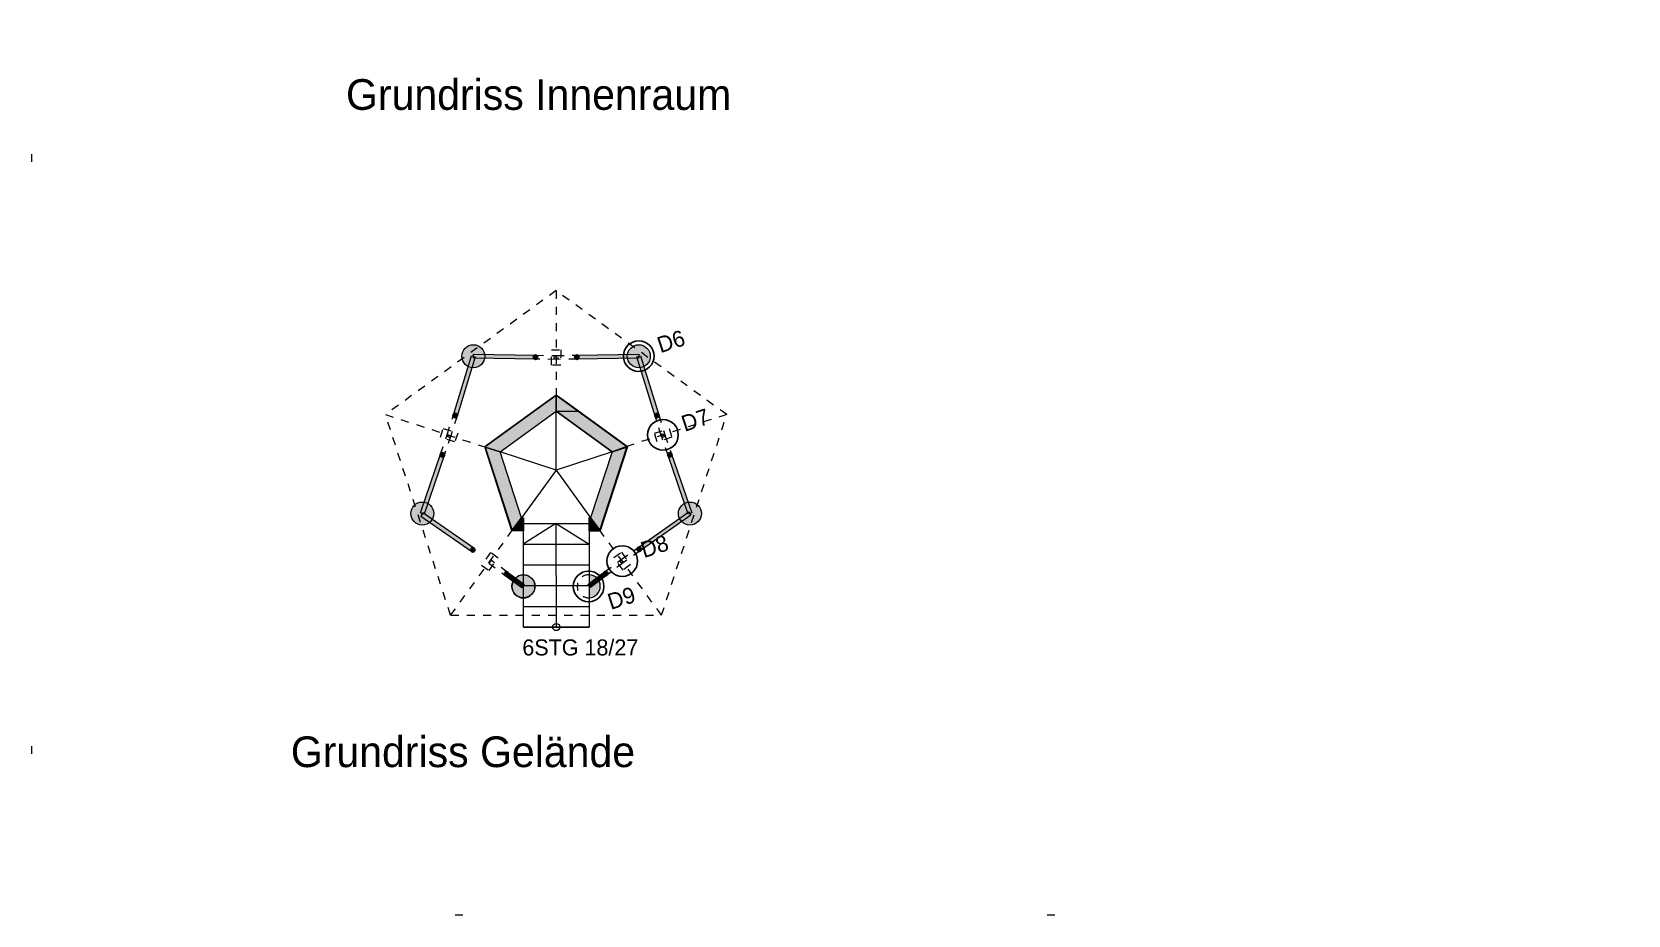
# Model space of a CAD drawing. Header units: metres. Extents: x -6 to 36, y -18 to 11.7.
# Drawn here: x -6 to 14.82, y -18 to -6.49 of the extents above; entities that cross this region are included whole.
import ezdxf

# ---------------------------------------------------------------- set-up
doc = ezdxf.new("R2010")
doc.units = ezdxf.units.M
doc.header["$LTSCALE"] = 2.54
doc.header["$PDMODE"] = 1
doc.header["$PDSIZE"] = -2
for name, pattern in [('ACAD_ISO07W100', [3, 0, -3]), ('Dash Style-1', [0.083328, 0.041656, -0.041672]), ('Dash Style-5', [0.041656, 0.013885, -0.027771])]:
    doc.linetypes.add(name, pattern=pattern)
for name, color, linetype, lineweight, true_color in [('Fläche ... Fläche-Beton', 7, 'Continuous', 5, 0xd5d8d8), ('Fläche ... Fläche-Stahl', 7, 'Continuous', 5, 0xc9c5bf), ('Linie ... Line-Plankopf', 7, 'ACAD_ISO07W100', 5, 0x000000), ('Linie ... Linie-Ansicht', 7, 'Continuous', 5, 0x000000), ('Linie ... Linie-Detail', 1, 'Continuous', 25, 0xff0000), ('Linie ... Linie-Verdeckt', 7, 'Dash Style-5', 5, 0x000000), ('Linie ... Linie-Überkopf', 7, 'Dash Style-1', 5, 0x000000), ('Schnitt ... Schnitt-Holz', 7, 'Continuous', 0, 0x000000), ('Schnitt ... Schnitt-Stahl', 7, 'Continuous', 35, 0x646565), ('Text', 7, 'Continuous', 25, 0x000000)]:
    doc.layers.add(name, color=color, linetype=linetype, lineweight=lineweight, true_color=true_color)
doc.layers.add('None', color=7, linetype='Continuous', lineweight=5)
doc.styles.add('textstyle40', font='FUTURAL.TTF')
doc.styles.add('textstyle41', font='FUTURAL.TTF')
doc.styles.add('textstyle42', font='FUTURAL.TTF')
doc.styles.add('textstyle43', font='FUTURAL.TTF')
doc.styles.add('textstyle44', font='FUTURAL.TTF')
doc.styles.add('textstyle50', font='')
doc.styles.add('textstyle52', font='')
doc.styles.get('textstyle50').set_extended_font_data('Futura Lt BT')
doc.styles.get('textstyle52').set_extended_font_data('Futura Lt BT')

# ---------------------------------------------------------------- blocks, each defined once
blk = doc.blocks.new('Group')
at = {"layer": 'Fläche ... Fläche-Stahl', "linetype": 'Continuous', "lineweight": 0, "true_color": 0xadadad, "transparency": 33554687}
for points in [[(0.255, -3.647), (0.303, -3.633), (0.541, -4.405), (0.493, -4.42)], [(0.66, -4.933), (0.707, -4.917), (0.969, -5.682), (0.922, -5.698)]]:
    blk.add_hatch(color=253, dxfattribs=at).paths.add_polyline_path(points, flags=0)
at = {"layer": 'Schnitt ... Schnitt-Stahl', "linetype": 'Continuous', "lineweight": 0, "true_color": 0x808080, "transparency": 33554687}
h = blk.add_hatch(color=8, dxfattribs=at)
edge = h.paths.add_edge_path(flags=0)
edge.add_arc((0.517, -4.413), 0.025, 0, 360)
h = blk.add_hatch(color=8, dxfattribs=at)
edge = h.paths.add_edge_path(flags=0)
edge.add_arc((0.684, -4.925), 0.025, 0, 360)
at = {"layer": 'Fläche ... Fläche-Stahl'}
for points in [[(0.255, -3.647), (0.303, -3.633), (0.541, -4.405), (0.493, -4.42)], [(0.66, -4.933), (0.707, -4.917), (0.969, -5.682), (0.922, -5.698)]]:
    blk.add_lwpolyline(points, close=True, dxfattribs=at)
at = {"layer": 'Linie ... Linie-Überkopf'}
for points in [[(0.493, -4.42), (0.541, -4.405), (0.62, -4.663), (0.572, -4.677)], [(0.573, -4.679), (0.62, -4.663), (0.707, -4.917), (0.66, -4.933)]]:
    blk.add_lwpolyline(points, close=True, dxfattribs=at)
at = {"layer": 'Linie ... Linie-Überkopf', "color": 7, "linetype": 'Dash Style-1', "lineweight": 5}
blk.add_lwpolyline([(0.483, -4.644), (0.673, -4.582), (0.71, -4.696), (0.52, -4.758)], close=True, dxfattribs=at)
at = {"layer": 'Linie ... Linie-Überkopf'}
blk.add_circle((0.596, -4.67), 0.025, dxfattribs=at)
at = {"layer": 'Schnitt ... Schnitt-Stahl'}
for centre in [(0.517, -4.413), (0.684, -4.925)]:
    blk.add_circle(centre, 0.025, dxfattribs=at)
blk = doc.blocks.new('Group-1')
at = {"layer": 'Fläche ... Fläche-Stahl', "linetype": 'Continuous', "lineweight": 0, "true_color": 0xadadad, "transparency": 33554687}
for points in [[(-1.878, -3.664), (-1.877, -3.614), (-1.069, -3.627), (-1.069, -3.677)], [(-0.53, -3.677), (-0.531, -3.627), (0.278, -3.614), (0.279, -3.664)]]:
    blk.add_hatch(color=253, dxfattribs=at).paths.add_polyline_path(points, flags=0)
at = {"layer": 'Schnitt ... Schnitt-Stahl', "linetype": 'Continuous', "lineweight": 0, "true_color": 0x808080, "transparency": 33554687}
h = blk.add_hatch(color=8, dxfattribs=at)
edge = h.paths.add_edge_path(flags=0)
edge.add_arc((-1.069, -3.652), 0.025, 0, 360)
h = blk.add_hatch(color=8, dxfattribs=at)
edge = h.paths.add_edge_path(flags=0)
edge.add_arc((-0.53, -3.652), 0.025, 0, 360)
at = {"layer": 'Fläche ... Fläche-Stahl'}
for points in [[(-1.878, -3.664), (-1.877, -3.614), (-1.069, -3.627), (-1.069, -3.677)], [(-0.53, -3.677), (-0.531, -3.627), (0.278, -3.614), (0.279, -3.664)]]:
    blk.add_lwpolyline(points, close=True, dxfattribs=at)
at = {"layer": 'Linie ... Linie-Überkopf'}
for points in [[(-1.069, -3.677), (-1.069, -3.627), (-0.8, -3.631), (-0.8, -3.681)], [(-0.799, -3.681), (-0.8, -3.631), (-0.531, -3.627), (-0.53, -3.677)]]:
    blk.add_lwpolyline(points, close=True, dxfattribs=at)
at = {"layer": 'Linie ... Linie-Überkopf', "color": 7, "linetype": 'Dash Style-1', "lineweight": 5}
blk.add_lwpolyline([(-0.86, -3.756), (-0.86, -3.556), (-0.74, -3.556), (-0.74, -3.756)], close=True, dxfattribs=at)
at = {"layer": 'Linie ... Linie-Überkopf'}
blk.add_circle((-0.8, -3.656), 0.025, dxfattribs=at)
at = {"layer": 'Schnitt ... Schnitt-Stahl'}
for centre in [(-1.069, -3.652), (-0.53, -3.652)]:
    blk.add_circle(centre, 0.025, dxfattribs=at)
blk = doc.blocks.new('Group-2')
at = {"layer": 'Fläche ... Fläche-Stahl', "linetype": 'Continuous', "lineweight": 0, "true_color": 0xadadad, "transparency": 33554687}
for points in [[(-2.092, -4.42), (-2.14, -4.405), (-1.903, -3.633), (-1.855, -3.647)], [(-2.521, -5.698), (-2.568, -5.682), (-2.307, -4.917), (-2.259, -4.933)]]:
    blk.add_hatch(color=253, dxfattribs=at).paths.add_polyline_path(points, flags=0)
at = {"layer": 'Schnitt ... Schnitt-Stahl', "linetype": 'Continuous', "lineweight": 0, "true_color": 0x808080, "transparency": 33554687}
h = blk.add_hatch(color=8, dxfattribs=at)
edge = h.paths.add_edge_path(flags=0)
edge.add_arc((-2.116, -4.413), 0.025, 0, 360)
h = blk.add_hatch(color=8, dxfattribs=at)
edge = h.paths.add_edge_path(flags=0)
edge.add_arc((-2.283, -4.925), 0.025, 0, 360)
at = {"layer": 'Fläche ... Fläche-Stahl'}
for points in [[(-2.092, -4.42), (-2.14, -4.405), (-1.903, -3.633), (-1.855, -3.647)], [(-2.521, -5.698), (-2.568, -5.682), (-2.307, -4.917), (-2.259, -4.933)]]:
    blk.add_lwpolyline(points, close=True, dxfattribs=at)
at = {"layer": 'Linie ... Linie-Überkopf'}
for points in [[(-2.172, -4.677), (-2.219, -4.663), (-2.14, -4.405), (-2.092, -4.42)], [(-2.259, -4.933), (-2.307, -4.917), (-2.219, -4.663), (-2.172, -4.679)]]:
    blk.add_lwpolyline(points, close=True, dxfattribs=at)
at = {"layer": 'Linie ... Linie-Überkopf', "linetype": 'Dash Style-1', "lineweight": 5}
blk.add_lwpolyline([(-2.119, -4.758), (-2.309, -4.697), (-2.272, -4.582), (-2.082, -4.644)], close=True, dxfattribs=at)
at = {"layer": 'Linie ... Linie-Überkopf'}
blk.add_circle((-2.196, -4.67), 0.025, dxfattribs=at)
at = {"layer": 'Schnitt ... Schnitt-Stahl'}
for centre in [(-2.116, -4.413), (-2.283, -4.925)]:
    blk.add_circle(centre, 0.025, dxfattribs=at)

msp = doc.modelspace()

# ---------------------------------------------------------------- hatches: boundary and pattern name
at = {"layer": 'Fläche ... Fläche-Beton', "linetype": 'Continuous', "lineweight": 0, "true_color": 0xadadad, "transparency": 33554687}
h = msp.add_hatch(color=253, dxfattribs=at)
edge = h.paths.add_edge_path(flags=0)
edge.add_arc((-0.243, -10.714), 0.15, 0, 360)
h = msp.add_hatch(color=253, dxfattribs=at)
edge = h.paths.add_edge_path(flags=0)
edge.add_arc((1.915, -10.714), 0.15, 0, 360)
h = msp.add_hatch(color=253, dxfattribs=at)
edge = h.paths.add_edge_path(flags=0)
edge.add_arc((-0.909, -12.765), 0.15, 0, 360)
h = msp.add_hatch(color=253, dxfattribs=at)
edge = h.paths.add_edge_path(flags=0)
edge.add_arc((2.581, -12.765), 0.15, 0, 360)
at = {"layer": 'Fläche ... Fläche-Beton', "linetype": 'Continuous', "lineweight": 0, "transparency": 33554687}
h = msp.add_hatch(color=7, dxfattribs=at)
edge = h.paths.add_edge_path(flags=0)
edge.add_arc((0.41, -13.713), 0.15, 0, 360)
at = {"layer": 'Fläche ... Fläche-Beton', "transparency": 33554687}
h = msp.add_hatch(color=256, dxfattribs=at)
edge = h.paths.add_edge_path(flags=0)
edge.add_line((0.404, -13.566), (0.406, -13.866))
edge.add_arc((0.411, -13.716), 0.15, 92.6889, 268.1057, ccw=False)
h = msp.add_hatch(color=256, dxfattribs=at)
edge = h.paths.add_edge_path(flags=0)
edge.add_line((1.268, -13.563), (1.268, -13.863))
edge.add_arc((1.262, -13.713), 0.15, 272.2916, 447.7084)
at = {"layer": 'Fläche ... Fläche-Stahl', "linetype": 'Continuous', "lineweight": 0, "true_color": 0xadadad, "transparency": 33554687}
for points in [[(-0.9, -12.757), (-0.928, -12.798), (-0.263, -13.259), (-0.235, -13.218)], [(2.566, -12.745), (2.595, -12.786), (1.933, -13.251), (1.905, -13.21)]]:
    msp.add_hatch(color=253, dxfattribs=at).paths.add_polyline_path(points, flags=0)
at = {"layer": 'Fläche ... Fläche-Stahl', "transparency": 33554687}
for points in [[(1.468, -13.527), (1.498, -13.567), (1.285, -13.728), (1.25, -13.691)], [(0.204, -13.532), (0.174, -13.572), (0.389, -13.731), (0.423, -13.694)]]:
    msp.add_hatch(color=256, dxfattribs=at).paths.add_polyline_path(points, flags=0)
at = {"layer": 'Schnitt ... Schnitt-Holz', "linetype": 'Continuous', "lineweight": 0, "true_color": 0xf8bd00, "transparency": 33554687}
for points in [[(0.106, -11.961), (0.106, -11.961), (0.106, -11.961), (0.836, -11.431), (0.836, -11.431), (0.836, -11.227), (0.836, -11.221), (0.717, -11.307), (0.717, -11.307), (0.006, -11.823), (0.006, -11.823), (-0.094, -11.896), (-0.088, -11.898)], [(0.265, -12.984), (0.385, -12.819), (0.409, -12.819), (0.409, -12.989), (0.261, -12.989)], [(1.407, -12.984), (1.287, -12.819), (1.263, -12.819), (1.263, -12.989), (1.41, -12.989)]]:
    msp.add_hatch(color=40, dxfattribs=at).paths.add_polyline_path(points, flags=0)
at = {"layer": 'Schnitt ... Schnitt-Holz', "true_color": 0xf8bd00, "transparency": 33554687}
h = msp.add_hatch(dxfattribs=at)
h.set_pattern_fill('LINE', color=40, scale=0.3, style=0, pattern_type=0)
h.paths.add_polyline_path([(0.836, -11.431), (0.836, -11.221), (1.757, -11.89), (1.566, -11.961), (0.836, -11.431)], flags=0)
h = msp.add_hatch(color=40, dxfattribs=at)
h.paths.add_polyline_path([(1.766, -11.896), (1.666, -11.823), (1.666, -11.823), (0.936, -11.293), (0.936, -11.293), (0.836, -11.221)], flags=0)
h.paths.add_polyline_path([(0.836, -11.431), (0.836, -11.221), (1.757, -11.89), (1.566, -11.961), (0.836, -11.431)], flags=0)
h = msp.add_hatch(color=40, dxfattribs=at)
h.paths.add_polyline_path([(0.265, -12.984), (0.385, -12.819), (0.106, -11.961), (-0.088, -11.898)], flags=0)
h.paths.add_polyline_path([(-0.094, -11.896), (-0.056, -12.013), (-0.056, -12.013), (0.216, -12.849), (0.216, -12.849), (0.261, -12.989)], flags=0)
h = msp.add_hatch(color=40, dxfattribs=at)
h.paths.add_polyline_path([(1.76, -11.898), (1.566, -11.961), (1.287, -12.819), (1.407, -12.984)], flags=0)
h.paths.add_polyline_path([(1.41, -12.989), (1.456, -12.849), (1.456, -12.849), (1.72, -12.036), (1.72, -12.036), (1.766, -11.896)], flags=0)
at = {"layer": 'Schnitt ... Schnitt-Stahl', "linetype": 'Continuous', "lineweight": 0, "true_color": 0x808080, "transparency": 33554687}
h = msp.add_hatch(color=8, dxfattribs=at)
edge = h.paths.add_edge_path(flags=0)
edge.add_arc((-0.249, -13.238), 0.025, 0, 360)
h = msp.add_hatch(color=8, dxfattribs=at)
edge = h.paths.add_edge_path(flags=0)
edge.add_arc((1.919, -13.231), 0.025, 0, 360)
h = msp.add_hatch(color=8, dxfattribs=at)
edge = h.paths.add_edge_path(flags=0)
edge.add_arc((0.189, -13.552), 0.025, 0, 360)
h = msp.add_hatch(color=8, dxfattribs=at)
edge = h.paths.add_edge_path(flags=0)
edge.add_arc((1.483, -13.547), 0.025, 0, 360)

# ---------------------------------------------------------------- linework, layer by layer
at = {"layer": 'Fläche ... Fläche-Beton'}
for centre in [(-0.243, -10.714), (1.915, -10.714), (-0.909, -12.765), (2.581, -12.765)]:
    msp.add_circle(centre, 0.15, dxfattribs=at)
at = {"layer": 'Fläche ... Fläche-Beton', "color": 7, "linetype": 'Continuous', "lineweight": 5}
msp.add_circle((0.41, -13.713), 0.15, dxfattribs=at)
at = {"layer": 'Fläche ... Fläche-Beton', "color": 18, "linetype": 'Continuous', "lineweight": 5, "true_color": 0x000000}
for centre, start, end in [((0.411, -13.716), 92.6889, 268.1057), ((1.262, -13.713), 272.2916, 87.7084)]:
    msp.add_arc(centre, 0.15, start, end, dxfattribs=at)
at = {"layer": 'Fläche ... Fläche-Stahl'}
for points in [[(-0.9, -12.757), (-0.928, -12.798), (-0.263, -13.259), (-0.235, -13.218)], [(2.566, -12.745), (2.595, -12.786), (1.933, -13.251), (1.905, -13.21)], [(1.468, -13.527), (1.498, -13.567), (1.285, -13.728), (1.25, -13.691)], [(0.204, -13.532), (0.174, -13.572), (0.389, -13.731), (0.423, -13.694)]]:
    msp.add_lwpolyline(points, close=True, dxfattribs=at)
at = {"layer": 'Linie ... Line-Plankopf', "flags": 128}
msp.add_lwpolyline([(-6, 11.7), (36, 11.7), (36, -18), (-6, -18)], close=True, dxfattribs=at)
at = {"layer": 'Linie ... Linie-Ansicht'}
for p, q in [((-0.094, -11.896), (0.836, -11.221)), ((-0.094, -11.896), (0.827, -11.227)), ((0.836, -11.221), (1.757, -11.89)), ((0.836, -12.198), (0.836, -11.431)), ((-0.094, -11.896), (0.261, -12.989)), ((-0.094, -11.896), (0.258, -12.979)), ((0.836, -12.198), (0.106, -11.961)), ((1.566, -11.961), (0.836, -12.198)), ((1.41, -12.989), (1.762, -11.906)), ((0.836, -12.198), (0.385, -12.819)), ((0.836, -12.198), (1.287, -12.819)), ((0.404, -12.895), (1.268, -12.895)), ((0.834, -12.895), (0.406, -13.165)), ((0.834, -12.895), (0.838, -14.245)), ((0.838, -12.895), (1.268, -13.165)), ((1.268, -12.895), (1.268, -14.245)), ((0.406, -13.165), (1.268, -13.165)), ((0.409, -13.435), (1.268, -13.435)), ((0.412, -13.705), (1.268, -13.705)), ((0.412, -13.975), (1.268, -13.975)), ((0.412, -14.245), (1.268, -14.245))]:
    msp.add_line(p, q, dxfattribs=at)
msp.add_lwpolyline([(0.409, -12.895), (1.268, -12.895), (1.268, -14.245), (0.409, -14.245)], close=True, dxfattribs=at)
msp.add_circle((0.838, -14.245), 0.0471, dxfattribs=at)
at = {"layer": 'Linie ... Linie-Ansicht', "linetype": 'Continuous'}
msp.add_point((0.836, -12.198), dxfattribs=at)
at = {"layer": 'Linie ... Linie-Detail'}
for centre in [(1.914, -10.713), (2.23, -11.739), (1.699, -13.385), (1.26, -13.715)]:
    msp.add_circle(centre, 0.2, dxfattribs=at)
at = {"layer": 'Linie ... Linie-Verdeckt', "lineweight": 5}
for centre, start, end in [((0.411, -13.716), 268.1057, 92.6889), ((1.262, -13.713), 87.7084, 272.2916)]:
    msp.add_arc(centre, 0.15, start, end, dxfattribs=at)
at = {"layer": 'Linie ... Linie-Überkopf'}
for p, q in [((0.836, -9.859), (-1.389, -11.475)), ((3.061, -11.475), (0.836, -9.859)), ((0.836, -9.859), (0.836, -11.221)), ((-0.539, -14.09), (-1.389, -11.475)), ((-1.389, -11.475), (-0.11, -11.891)), ((3.061, -11.475), (1.757, -11.89)), ((2.211, -14.091), (3.061, -11.475)), ((-0.539, -14.091), (0.269, -12.979)), ((2.211, -14.09), (1.396, -12.969)), ((-0.539, -14.09), (2.211, -14.091))]:
    msp.add_line(p, q, dxfattribs=at)
for points in [[(-0.018, -13.275), (-0.135, -13.438), (-0.037, -13.508), (0.079, -13.345)], [(1.905, -13.21), (1.933, -13.251), (1.713, -13.406), (1.685, -13.365)], [(-0.012, -13.372), (-0.042, -13.412), (0.174, -13.572), (0.204, -13.532)], [(1.683, -13.366), (1.713, -13.406), (1.498, -13.567), (1.468, -13.527)]]:
    msp.add_lwpolyline(points, close=True, dxfattribs=at)
at = {"layer": 'Linie ... Linie-Überkopf', "color": 7, "linetype": 'Dash Style-1', "lineweight": 5}
msp.add_lwpolyline([(1.688, -13.269), (1.806, -13.431), (1.709, -13.502), (1.591, -13.34)], close=True, dxfattribs=at)
at = {"layer": 'Linie ... Linie-Überkopf'}
for centre in [(2.232, -11.745), (1.699, -13.385)]:
    msp.add_circle(centre, 0.025, dxfattribs=at)
for p in [(-0.027, -13.385), (-0.027, -13.386)]:
    msp.add_point(p, dxfattribs=at)
at = {"layer": 'Schnitt ... Schnitt-Holz', "color": 25, "linetype": 'Continuous', "lineweight": 5, "true_color": 0x995f4c}
msp.add_line((-0.088, -11.898), (0.106, -11.961), dxfattribs=at)
for points in [[(0.836, -11.221), (0.717, -11.307), (0.717, -11.307), (0.006, -11.823), (0.006, -11.823), (-0.094, -11.896)], [(0.106, -11.961), (0.106, -11.961), (0.106, -11.961), (0.836, -11.431), (0.836, -11.431), (0.836, -11.227)], [(0.836, -11.227), (0.836, -11.431), (0.836, -11.431), (0.836, -11.431), (0.836, -11.431), (0.836, -11.431), (1.566, -11.961), (1.566, -11.961), (1.566, -11.961), (1.76, -11.898)], [(1.407, -12.984), (1.287, -12.819), (1.263, -12.819), (1.263, -12.989), (1.41, -12.989)]]:
    msp.add_lwpolyline(points, dxfattribs=at)
at = {"layer": 'Schnitt ... Schnitt-Holz', "color": 40, "true_color": 0xf8bd00, "flags": 128}
msp.add_lwpolyline([(0.836, -11.431), (0.836, -11.221), (1.757, -11.89), (1.566, -11.961), (0.836, -11.431)], close=True, dxfattribs=at)
at = {"layer": 'Schnitt ... Schnitt-Holz', "color": 25, "linetype": 'Continuous', "lineweight": 5, "true_color": 0x995f4c}
for points in [[(1.766, -11.896), (1.666, -11.823), (1.666, -11.823), (0.936, -11.293), (0.936, -11.293), (0.836, -11.221)], [(-0.094, -11.896), (-0.056, -12.013), (-0.056, -12.013), (0.216, -12.849), (0.216, -12.849), (0.261, -12.989)], [(0.265, -12.984), (0.385, -12.819), (0.106, -11.961), (-0.088, -11.898)], [(1.76, -11.898), (1.566, -11.961), (1.287, -12.819), (1.407, -12.984)], [(1.41, -12.989), (1.456, -12.849), (1.456, -12.849), (1.72, -12.036), (1.72, -12.036), (1.766, -11.896)]]:
    msp.add_lwpolyline(points, close=True, dxfattribs=at)
at = {"layer": 'Schnitt ... Schnitt-Holz', "color": 40, "true_color": 0xf8bd00, "flags": 128}
for points in [[(0.882, -11.254), (0.938, -11.294)], [(1.061, -11.384), (0.993, -11.335)]]:
    msp.add_lwpolyline(points, dxfattribs=at)
at = {"layer": 'Schnitt ... Schnitt-Holz', "color": 40, "linetype": 'Continuous', "lineweight": 5, "true_color": 0xf8bd00}
msp.add_lwpolyline([(0.265, -12.984), (0.385, -12.819), (0.409, -12.819), (0.409, -12.989), (0.261, -12.989)], dxfattribs=at)
at = {"layer": 'Schnitt ... Schnitt-Stahl'}
for centre in [(-0.249, -13.238), (1.919, -13.231), (0.189, -13.552), (1.483, -13.547)]:
    msp.add_circle(centre, 0.025, dxfattribs=at)

# ---------------------------------------------------------------- block references
at = {"layer": 'None', "color": 7}
for name in ['Group-2', 'Group-1', 'Group']:
    msp.add_blockref(name, (1.636, -7.074), dxfattribs=at)

# ---------------------------------------------------------------- texts
at = {"layer": 'Linie ... Linie-Ansicht', "insert": (0.396, -14.406), "char_height": 0.20973, "attachment_point": 1, "line_spacing_factor": 0.972742, "style": 'textstyle40'}
msp.add_mtext('{\\C7;\\l6STG 18/27}', dxfattribs=at)
at = {"layer": 'Linie ... Linie-Detail', "char_height": 0.2097, "attachment_point": 1, "rotation": 18, "line_spacing_factor": 0.972742}
for s, insert, style in [('{\\C1;\\lD6}', (2.132, -10.476), 'textstyle42'), ('{\\C1;\\lD7}', (2.448, -11.501), 'textstyle41'), ('{\\C1;\\lD8}', (1.917, -13.148), 'textstyle43'), ('{\\C1;\\lD9}', (1.485, -13.823), 'textstyle44')]:
    msp.add_mtext(s, dxfattribs=dict(at, insert=insert, style=style))
at = {"layer": 'Text', "char_height": 0.4, "attachment_point": 1}
for s, insert, style in [('Grundriss Innenraum', (-1.904, -7.102), 'textstyle50'), ('Grundriss Gelände', (-2.623, -15.671), 'textstyle52')]:
    msp.add_mtext(s, dxfattribs=dict(at, insert=insert, style=style))

doc.saveas('drawing.dxf')
